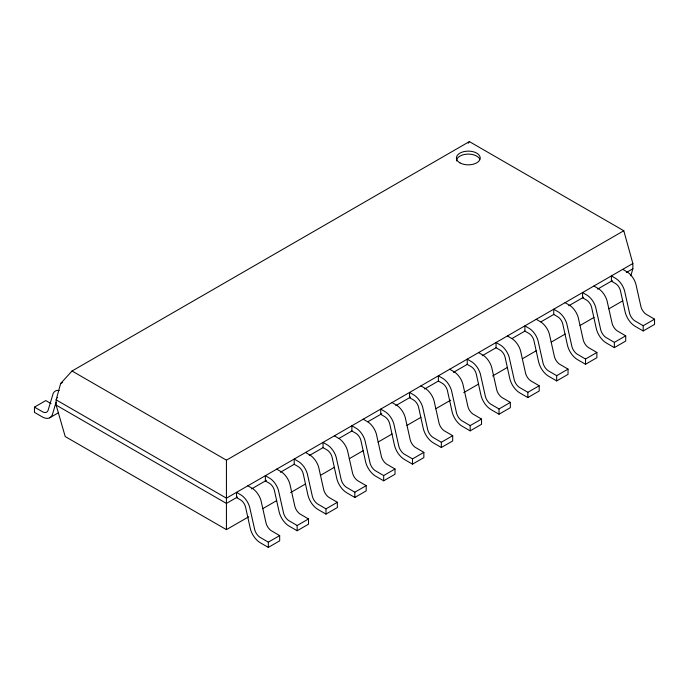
<?xml version="1.0" encoding="UTF-8"?>
<svg xmlns="http://www.w3.org/2000/svg" width="689" height="689" viewBox="0 0 689 689"><rect width="100%" height="100%" fill="white"/><g stroke="black" fill="none" stroke-linecap="round" stroke-linejoin="round"><path stroke-width="1.03" d="M248.763 516.741L226.431 529.634L65.214 436.559L56.136 405.098L56.136 399.853L60.675 383.463L72.026 371.009L469.381 141.598L623.786 230.746L632.864 263.517L632.864 268.762L630.814 275.867M56.024 402.333L52.571 414.029A14.986 8.656 60 0 1 42.399 416.966L34.45 412.375L34.45 407.13L45.801 400.576L51.02 403.59M468.244 143.243L469.381 141.598M60.675 383.463L62.535 382.395M49.625 417.844L58.548 412.694M72.026 371.009L226.431 460.157L623.786 230.746M632.864 263.517L226.431 498.173L56.136 399.853M237.593 496.967L226.431 503.418L56.136 405.098M251.554 488.914L266.445 480.319M280.397 472.258L294.358 464.197M309.24 455.601L323.201 447.549M339.022 438.411L352.045 430.892M367.866 421.754L381.827 413.701M395.779 405.64L410.67 397.045M424.588 389.009L438.393 381.043L442.364 383.334A7.493 4.323 60 0 1 447.445 390.68L452.062 411.583A14.986 8.656 60 0 0 462.233 426.267L470.174 430.858L481.533 424.303L481.533 419.058L472.938 414.046A8.552 4.935 60 0 1 467.995 406.915L462.819 383.825A13.926 8.035 60 0 0 454.766 372.206L449.745 369.244M453.457 372.344L467.4 364.292M482.274 355.705L496.218 347.652M512.022 338.532L525.035 331.013M540.839 321.892L553.853 314.382M568.726 305.795L583.6 297.209M597.544 289.156L612.418 280.569M626.361 272.517L632.864 268.762M262.724 508.68L276.677 500.619M290.637 492.566L305.528 483.971M320.419 475.376L334.372 467.314M349.263 458.719L363.224 450.658M378.115 442.062L392.067 434.001M406.958 425.406L420.919 417.345M435.81 408.749L450.701 400.154M463.723 392.635L478.614 384.04M492.575 375.979L507.466 367.383M522.348 358.788L536.309 350.727M551.2 342.132L565.161 334.07M580.043 325.475L594.004 317.414M608.895 308.818L622.856 300.766M268.322 542.157L279.674 535.603L279.674 540.839L268.322 547.402L260.373 542.811A14.986 8.656 60 0 1 250.202 528.127L245.594 507.216A7.493 4.323 60 0 0 240.504 499.878L236.534 497.579L236.534 492.342L241.563 495.296A13.926 8.035 60 0 1 249.607 506.915L254.784 530.005A8.552 4.935 60 0 0 259.727 537.144L268.322 542.157L268.322 547.402M297.157 525.509L308.508 518.955L308.508 524.191L297.157 530.745L289.208 526.163A14.986 8.656 60 0 1 279.036 511.479L274.429 490.568A7.493 4.323 60 0 0 269.347 483.23L265.368 480.931L265.368 475.694L270.398 478.648A13.926 8.035 60 0 1 278.442 490.267L283.618 513.357A8.552 4.935 60 0 0 288.562 520.496L297.157 525.509L297.157 530.745M325.992 508.861L337.352 502.298L337.352 507.543L325.992 514.097L318.051 509.515A14.986 8.656 60 0 1 307.871 494.831L303.263 473.92A7.493 4.323 60 0 0 298.182 466.582L294.203 464.283L294.203 459.038L299.233 462A13.926 8.035 60 0 1 307.285 473.619L312.453 496.709A8.552 4.935 60 0 0 317.396 503.848L325.992 508.861L325.992 514.097M354.835 492.204L366.186 485.65L366.186 490.895L354.835 497.449L346.886 492.868A14.986 8.656 60 0 1 336.714 478.183L332.107 457.272A7.493 4.323 60 0 0 327.017 449.934L323.046 447.635L323.046 442.39L328.067 445.352A13.926 8.035 60 0 1 336.12 456.971L341.296 480.061A8.552 4.935 60 0 0 346.24 487.201L354.835 492.204L354.835 497.449M383.67 475.556L395.021 469.002L395.021 474.247L383.67 480.801L375.72 476.211A14.986 8.656 60 0 1 365.549 461.535L360.941 440.624A7.493 4.323 60 0 0 355.851 433.278L351.881 430.987L351.881 425.742L356.911 428.704A13.926 8.035 60 0 1 364.955 440.323L370.131 463.413A8.552 4.935 60 0 0 375.074 470.553L383.67 475.556L383.67 480.801M412.504 458.908L423.856 452.354L423.856 457.599L412.504 464.153L404.555 459.563A14.986 8.656 60 0 1 394.384 444.887L389.776 423.976A7.493 4.323 60 0 0 384.686 416.63L380.716 414.339L380.716 409.094L385.745 412.056A13.926 8.035 60 0 1 393.789 423.675L398.965 446.765A8.552 4.935 60 0 0 403.909 453.905L412.504 458.908L412.504 464.153M441.339 442.26L452.69 435.706L452.69 440.951L441.339 447.505L433.39 442.915A14.986 8.656 60 0 1 423.218 428.239L418.611 407.328A7.493 4.323 60 0 0 413.529 399.982L409.55 397.691L409.55 392.446L414.58 395.408A13.926 8.035 60 0 1 422.633 407.027L427.8 430.117A8.552 4.935 60 0 0 432.744 437.257L441.339 442.26L441.339 447.505M438.393 381.043L438.393 375.798L443.415 378.761A13.926 8.035 60 0 1 451.467 390.379L456.635 413.469A8.552 4.935 60 0 0 461.587 420.6L470.174 425.613L481.533 419.058M499.017 408.965L510.368 402.41L510.368 407.655L499.017 414.21L491.068 409.619A14.986 8.656 60 0 1 480.896 394.935L476.288 374.032A7.493 4.323 60 0 0 471.198 366.686L467.228 364.395L467.228 359.15L472.249 362.113A13.926 8.035 60 0 1 480.302 373.731L485.478 396.821A8.552 4.935 60 0 0 490.422 403.952L499.017 408.965L499.017 414.21M527.852 392.317L539.203 385.762L539.203 391.007L527.852 397.562L519.902 392.971A14.986 8.656 60 0 1 509.731 378.287L505.123 357.376A7.493 4.323 60 0 0 500.033 350.038L496.063 347.747L496.063 342.502L501.092 345.465A13.926 8.035 60 0 1 509.137 357.074L514.313 380.173A8.552 4.935 60 0 0 519.256 387.304L527.852 392.317L527.852 397.562M556.686 375.669L568.037 369.115L568.037 374.36L556.686 380.914L548.737 376.323A14.986 8.656 60 0 1 538.565 361.639L533.958 340.728A7.493 4.323 60 0 0 528.876 333.39L524.897 331.099L524.897 325.854L529.927 328.817A13.926 8.035 60 0 1 537.971 340.426L543.147 363.525A8.552 4.935 60 0 0 548.091 370.656L556.686 375.669L556.686 380.914M585.521 359.021L596.881 352.467L596.881 357.712L585.521 364.266L577.58 359.675A14.986 8.656 60 0 1 567.409 344.991L562.792 324.08A7.493 4.323 60 0 0 557.711 316.742L553.732 314.451L553.732 309.206L558.762 312.16A13.926 8.035 60 0 1 566.814 323.778L571.982 346.868A8.552 4.935 60 0 0 576.926 354.008L585.521 359.021L585.521 364.266M614.364 342.373L625.715 335.819L625.715 341.064L614.364 347.618L606.415 343.027A14.986 8.656 60 0 1 596.243 328.343L591.636 307.432A7.493 4.323 60 0 0 586.546 300.094L582.575 297.794L582.575 292.558L587.596 295.512A13.926 8.035 60 0 1 595.649 307.13L600.825 330.22A8.552 4.935 60 0 0 605.769 337.36L614.364 342.373L614.364 347.618M643.199 325.725L654.55 319.171L654.55 324.407L643.199 330.961L635.249 326.379A14.986 8.656 60 0 1 625.078 311.695L620.47 290.784A7.493 4.323 60 0 0 615.38 283.446L611.41 281.146L611.41 275.91L616.44 278.864A13.926 8.035 60 0 1 624.484 290.482L629.66 313.573A8.552 4.935 60 0 0 634.603 320.712L643.199 325.725L643.199 330.961M622.761 269.356L627.791 272.31A13.926 8.035 60 0 1 635.835 283.928L641.011 307.018A8.552 4.935 60 0 0 645.955 314.158L654.55 319.171M593.927 286.004L598.956 288.958A13.926 8.035 60 0 1 607 300.576L612.176 323.666A8.552 4.935 60 0 0 617.12 330.806L625.715 335.819M565.092 302.652L570.113 305.606A13.926 8.035 60 0 1 578.166 317.224L583.342 340.314A8.552 4.935 60 0 0 588.285 347.454L596.881 352.467M536.249 319.3L541.278 322.254A13.926 8.035 60 0 1 549.331 333.872L554.499 356.971A8.552 4.935 60 0 0 559.442 364.102L568.037 369.115M507.414 335.948L512.444 338.91A13.926 8.035 60 0 1 520.488 350.52L525.664 373.619A8.552 4.935 60 0 0 530.608 380.75L539.203 385.762M478.579 352.596L483.609 355.558A13.926 8.035 60 0 1 491.653 367.168L496.829 390.267A8.552 4.935 60 0 0 501.773 397.398L510.368 402.41M420.901 385.892L425.931 388.854A13.926 8.035 60 0 1 433.984 400.473L439.151 423.563A8.552 4.935 60 0 0 444.104 430.694L452.69 435.706M392.067 402.54L397.097 405.502A13.926 8.035 60 0 1 405.149 417.121L410.317 440.211A8.552 4.935 60 0 0 415.26 447.35L423.856 452.354M363.232 419.188L368.262 422.15A13.926 8.035 60 0 1 376.306 433.769L381.482 456.859A8.552 4.935 60 0 0 386.426 463.998L395.021 469.002M334.398 435.836L339.427 438.798A13.926 8.035 60 0 1 347.471 450.417L352.647 473.507A8.552 4.935 60 0 0 357.591 480.646L366.186 485.65M305.563 452.484L310.584 455.446A13.926 8.035 60 0 1 318.637 467.064L323.813 490.155A8.552 4.935 60 0 0 328.756 497.294L337.352 502.298M276.72 469.131L281.749 472.094A13.926 8.035 60 0 1 289.802 483.712L294.97 506.803A8.552 4.935 60 0 0 299.913 513.942L308.508 518.955M247.885 485.788L252.915 488.742A13.926 8.035 60 0 1 260.959 500.36L266.135 523.451A8.552 4.935 60 0 0 271.078 530.59L279.674 535.603M34.45 407.13L43.045 412.048A8.552 4.935 60 0 0 47.989 410.618L53.165 393.497A13.926 8.035 60 0 1 59.151 390.508M470.174 425.613L470.174 430.858M226.431 460.157L226.431 529.634M456.437 160.959A11.885 6.856 0 0 1 466.763 154.155A11.885 6.856 0 0 1 479.794 159.176M57.368 397.923A7.493 4.323 60 0 1 57.609 397.475M459.916 162.845A11.885 6.856 0 0 0 479.794 159.77A11.885 6.856 0 0 0 465.239 151.365A11.885 6.856 0 0 0 459.916 162.845"/></g></svg>
